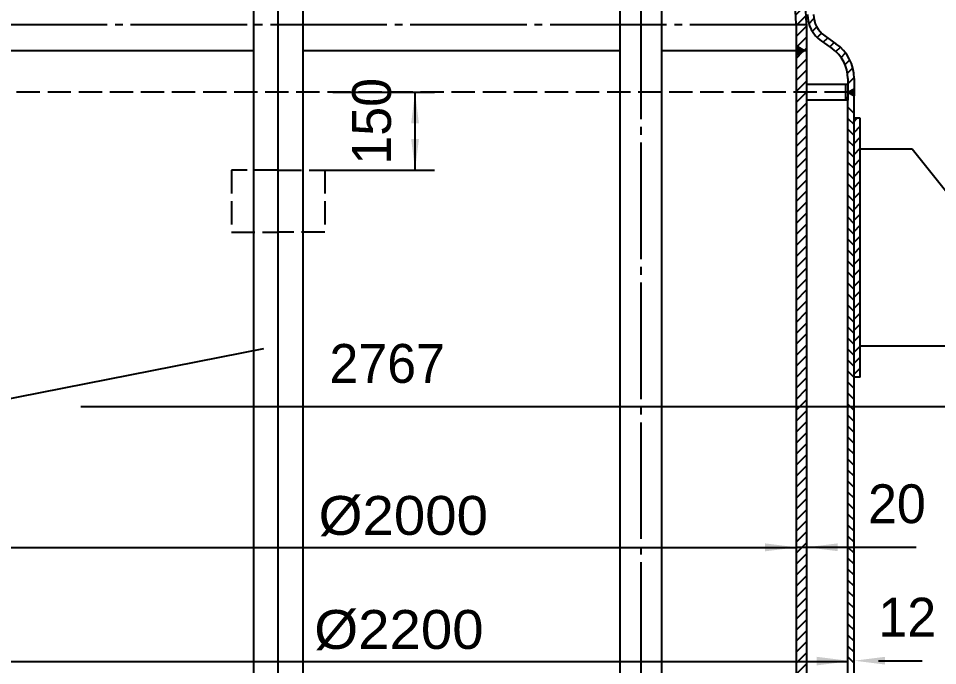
# Model space of a CAD drawing. Extents: x -33 to 587, y -220 to 621.
# Drawn here: x 107.6 to 225.9, y 283.7 to 367 of the extents above; entities that cross this region are included whole.
import ezdxf

# ---------------------------------------------------------------- set-up
doc = ezdxf.new("R2010")
doc.units = 0
doc.linetypes.add('DASHDOT', pattern=[18, 15, -1, 1, -1])
doc.linetypes.add('DASHED', pattern=[4, 3, -1])
doc.layers.get('0').update_dxf_attribs({"linetype": 'CONTINUOUS'})
for name, color, linetype in [('1', 7, 'CONTINUOUS'), ('2', 94, 'DASHDOT'), ('3', 2, 'DASHED')]:
    doc.layers.add(name, color=color, linetype=linetype)
doc.styles.get("Standard").update_dxf_attribs({"font": 'isocp.shx', "width": 0.707, "bigfont": 'hztxt.shx'})
doc.styles.add('STYLE1', font='cadt_en.shx', dxfattribs={"width": 0.799282, "bigfont": 'cadt_hz.shx'})
doc.styles.add('STYLE10', font='cadt_en.shx', dxfattribs={"width": 1.085751, "bigfont": 'cadt_hz.shx'})
doc.styles.add('STYLE9', font='cadt_en.shx', dxfattribs={"width": 1.085751, "bigfont": 'cadt_hz.shx'})
doc.dimstyles.get("Standard").update_dxf_attribs({"dimtxt": 3.5, "dimasz": 4, "dimexe": 2, "dimexo": 0, "dimgap": 1, "dimtad": 1, "dimtoh": 1, "dimdec": 4, "dimzin": 0, "dimtxsty": 'STANDARD', "dimcen": 0, "dimazin": 3, "dimtfac": 1, "dimtdec": 4, "dimtmove": 0, "dimatfit": 3, "dimtolj": 1, "dimtzin": 0})

# ---------------------------------------------------------------- blocks, each defined once
blk = doc.blocks.new('*U73')
at = {"layer": '1'}
for p, q in [((207.73, 363.26), (207.85, 363.38)), ((207.73, 363.36), (208.45, 362.64)), ((207.73, 362.98), (208.03, 363.28)), ((207.73, 362.69), (208.21, 363.18)), ((207.73, 363.08), (208.27, 362.53)), ((207.73, 362.41), (208.39, 363.07)), ((207.73, 362.8), (208.09, 362.43)), ((207.73, 362.52), (207.91, 362.33)), ((207.73, 362.23), (207.74, 362.22)), ((207.94, 362.34), (208.57, 362.97)), ((208.17, 363.2), (208.63, 362.74)), ((208.61, 362.73), (208.75, 362.87, 1))]:
    blk.add_line(p, q, dxfattribs=at)
blk = doc.blocks.new('*U75')
at = {"layer": '1'}
for p, q in [((214.42, 357.52), (214.5, 357.44, 1)), ((214.47, 357.46), (214.68, 357.67)), ((214.51, 357.57), (214.83, 357.25)), ((214.56, 357.41), (215.01, 357.86)), ((214.6, 357.62), (215.17, 357.05)), ((214.65, 357.35), (215.19, 357.9)), ((214.69, 357.67), (215.19, 357.17)), ((214.74, 357.3), (215.19, 357.76)), ((214.78, 357.73), (215.19, 357.31)), ((214.83, 357.25), (215.19, 357.62)), ((214.87, 357.78), (215.19, 357.45)), ((214.92, 357.2), (215.19, 357.47)), ((214.96, 357.83), (215.19, 357.6)), ((215.05, 357.88), (215.19, 357.74)), ((215.14, 357.93), (215.19, 357.88)), ((215.01, 357.15), (215.19, 357.33)), ((215.1, 357.1), (215.19, 357.19)), ((215.19, 357.04), (215.19, 357.05))]:
    blk.add_line(p, q, dxfattribs=at)
blk = doc.blocks.new('*D79')
for p, q in [((148.08, 357.5), (161.18, 357.5)), ((158.68, 347.5), (158.68, 357.5)), ((147.06, 347.5), (161.18, 347.5))]:
    blk.add_line(p, q)
for points in [[(158.68, 357.5), (159.18, 353.5), (158.18, 353.5)], [(158.68, 347.5), (158.18, 351.5), (159.18, 351.5)]]:
    blk.add_solid(points)
at = {"style": 'STYLE1'}
blk.add_text('150', height=5, rotation=90, dxfattribs=at).set_placement((155.58, 348.19))
blk = doc.blocks.new('*D96')
for p, q in [((94.39, 382.16), (94.39, 374.31)), ((141.06, 246.22), (141.06, 379.31)), ((94.39, 376.81), (141.06, 376.81))]:
    blk.add_line(p, q)
for points in [[(94.39, 376.81), (98.39, 377.31), (98.39, 376.31)], [(141.06, 376.81), (137.06, 376.31), (137.06, 377.31)]]:
    blk.add_solid(points)
at = {"style": 'STYLE1'}
blk.add_text('700', height=5, dxfattribs=at).set_placement((112.85, 379.91))
blk = doc.blocks.new('*U108')
for p, q in [((206.58, 373.43), (207.63, 374.48)), ((206.91, 372.34), (207.99, 373.42)), ((207.19, 371.21), (208.3, 372.32)), ((207.42, 370.03), (208.56, 371.17)), ((207.59, 368.78), (208.78, 369.97)), ((207.7, 367.47), (208.94, 368.72)), ((207.73, 366.09), (209.04, 367.4)), ((207.73, 364.67), (209.06, 366.01)), ((207.85, 363.38), (209.06, 364.59)), ((208.75, 362.87), (209.06, 363.18, 1))]:
    blk.add_line(p, q)
blk = doc.blocks.new('*U114')
for p, q in [((207.73, 361.85), (208.61, 362.73)), ((207.73, 360.43), (209.06, 361.76)), ((207.73, 359.02), (209.06, 360.35)), ((207.73, 357.6), (209.06, 358.94)), ((207.73, 356.19), (209.06, 357.52)), ((207.73, 354.77), (209.06, 356.11)), ((207.73, 353.36), (209.06, 354.69)), ((207.73, 351.95), (209.06, 353.28)), ((207.73, 350.53), (209.06, 351.86)), ((207.73, 349.12), (209.06, 350.45)), ((207.73, 347.7), (209.06, 349.04)), ((207.73, 346.29), (209.06, 347.62)), ((207.73, 344.87), (209.06, 346.21)), ((207.73, 343.46), (209.06, 344.79)), ((207.73, 342.05), (209.06, 343.38)), ((207.73, 340.63), (209.06, 341.97)), ((207.73, 339.22), (209.06, 340.55)), ((207.73, 337.8), (209.06, 339.14)), ((207.73, 336.39), (209.06, 337.72)), ((207.73, 334.97), (209.06, 336.31)), ((207.73, 333.56), (209.06, 334.89)), ((207.73, 332.15), (209.06, 333.48)), ((207.73, 330.73), (209.06, 332.07)), ((207.73, 329.32), (209.06, 330.65)), ((207.73, 327.9), (209.06, 329.24)), ((207.73, 326.49), (209.06, 327.82)), ((207.73, 325.08), (209.06, 326.41)), ((207.73, 323.66), (209.06, 324.99)), ((207.73, 322.25), (209.06, 323.58)), ((207.73, 320.83), (209.06, 322.17)), ((207.73, 319.42), (209.06, 320.75)), ((207.73, 318), (209.06, 319.34)), ((207.73, 316.59), (209.06, 317.92)), ((207.73, 315.18), (209.06, 316.51)), ((207.73, 313.76), (209.06, 315.1)), ((207.73, 312.35), (209.06, 313.68)), ((207.73, 310.93), (209.06, 312.27)), ((207.73, 309.52), (209.06, 310.85)), ((207.73, 308.1), (209.06, 309.44)), ((207.73, 306.69), (209.06, 308.02)), ((207.73, 305.28), (209.06, 306.61)), ((207.73, 303.86), (209.06, 305.2)), ((207.73, 302.45), (209.06, 303.78)), ((207.73, 301.03), (209.06, 302.37)), ((207.73, 299.62), (209.06, 300.95)), ((207.73, 298.21), (209.06, 299.54)), ((207.73, 296.79), (209.06, 298.12)), ((207.73, 295.38), (209.06, 296.71)), ((207.73, 293.96), (209.06, 295.3)), ((207.73, 292.55), (209.06, 293.88)), ((207.73, 291.13), (209.06, 292.47)), ((207.73, 289.72), (209.06, 291.05)), ((207.73, 288.31), (209.06, 289.64)), ((207.73, 286.89), (209.06, 288.23)), ((207.73, 285.48), (209.06, 286.81)), ((207.73, 284.06), (209.06, 285.4)), ((207.73, 282.65), (209.06, 283.98)), ((207.73, 281.23), (209.06, 282.57)), ((207.73, 279.82), (209.06, 281.15)), ((207.73, 278.41), (209.06, 279.74)), ((207.73, 276.99), (209.06, 278.33)), ((207.73, 275.58), (209.06, 276.91)), ((207.73, 274.16), (209.06, 275.5)), ((207.73, 272.75), (209.06, 274.08)), ((207.73, 271.34), (209.06, 272.67)), ((207.73, 269.92), (209.06, 271.25)), ((207.73, 268.51), (209.06, 269.84)), ((207.73, 267.09), (209.06, 268.43)), ((207.73, 265.68), (209.06, 267.01)), ((207.73, 264.26), (209.06, 265.6)), ((207.73, 262.85), (209.06, 264.18)), ((207.73, 261.44), (209.06, 262.77)), ((207.73, 260.02), (209.06, 261.36)), ((207.73, 258.61), (209.06, 259.94)), ((207.73, 257.19), (209.06, 258.53)), ((207.73, 255.78), (209.06, 257.11)), ((207.73, 254.36), (209.06, 255.7)), ((207.73, 252.95), (209.06, 254.28)), ((207.73, 251.54), (209.06, 252.87)), ((207.73, 250.12), (209.06, 251.46)), ((207.73, 248.71), (209.06, 250.04)), ((207.73, 247.29), (209.06, 248.63)), ((207.73, 245.88), (209.06, 247.21)), ((207.73, 244.47), (209.06, 245.8)), ((207.73, 243.05), (209.06, 244.38)), ((207.73, 241.64), (209.06, 242.97)), ((207.73, 240.22), (209.06, 241.56)), ((207.73, 238.81), (209.06, 240.14)), ((207.73, 237.39), (209.06, 238.73)), ((207.73, 235.98), (209.06, 237.31)), ((207.73, 234.57), (209.06, 235.9)), ((207.73, 233.15), (209.06, 234.48)), ((207.73, 231.74), (209.06, 233.07)), ((207.73, 230.32), (209.06, 231.66)), ((207.73, 228.91), (209.06, 230.24)), ((207.73, 227.49), (209.06, 228.83)), ((207.73, 226.08), (209.06, 227.41)), ((207.73, 224.67), (209.06, 226)), ((207.87, 223.4), (209.06, 224.59)), ((208.77, 222.88), (209.06, 223.17, 1))]:
    blk.add_line(p, q)
blk = doc.blocks.new('*U115')
for p, q in [((209.36, 366.31), (210.03, 366.98)), ((209.8, 365.34), (210.39, 365.92)), ((210.43, 364.55), (211, 365.12)), ((211.22, 363.93), (211.8, 364.5)), ((212.05, 363.34), (212.63, 363.92)), ((212.86, 362.74), (213.43, 363.3)), ((213.53, 361.99), (214.1, 362.56)), ((214.03, 361.08), (214.64, 361.68)), ((214.34, 359.97), (215.02, 360.65)), ((214.39, 358.61), (215.19, 359.41)), ((215.11, 357.92), (215.19, 358, 1))]:
    blk.add_line(p, q)
blk = doc.blocks.new('*U130')
for p, q in [((214.75, 319.86), (215.19, 319.41)), ((214.39, 318.8), (215.19, 318)), ((214.39, 317.38), (215.19, 316.58)), ((214.39, 315.97), (215.19, 315.17)), ((214.39, 314.55), (215.19, 313.75)), ((214.39, 313.14), (215.19, 312.34)), ((214.39, 311.73), (215.19, 310.93)), ((214.39, 310.31), (215.19, 309.51)), ((214.39, 308.9), (215.19, 308.1)), ((214.39, 307.48), (215.19, 306.68)), ((214.39, 306.07), (215.19, 305.27)), ((214.39, 304.65), (215.19, 303.85)), ((214.39, 303.24), (215.19, 302.44)), ((214.39, 301.83), (215.19, 301.03)), ((214.39, 300.41), (215.19, 299.61)), ((214.39, 299), (215.19, 298.2)), ((214.39, 297.58), (215.19, 296.78)), ((214.39, 296.17), (215.19, 295.37)), ((214.39, 294.75), (215.19, 293.95)), ((214.39, 293.34), (215.19, 292.54)), ((214.39, 291.93), (215.19, 291.13)), ((214.39, 290.51), (215.19, 289.71)), ((214.39, 289.1), (215.19, 288.3)), ((214.39, 287.68), (215.19, 286.88)), ((214.39, 286.27), (215.19, 285.47)), ((214.39, 284.86), (215.19, 284.06, 1))]:
    blk.add_line(p, q)
blk = doc.blocks.new('*U131')
for p, q in [((214.39, 340.01), (215.19, 339.21)), ((215.18, 340.64), (215.19, 340.62)), ((214.39, 338.6), (215.19, 337.8)), ((214.39, 337.18), (215.19, 336.38)), ((214.39, 335.77), (215.19, 334.97)), ((214.39, 334.35), (215.19, 333.55)), ((214.39, 332.94), (215.19, 332.14)), ((214.39, 331.52), (215.19, 330.72)), ((214.39, 330.11), (215.19, 329.31)), ((215.19, 327.9), (214.39, 328.7)), ((214.39, 327.28), (215.19, 326.48)), ((214.39, 325.87), (215.19, 325.07)), ((214.39, 324.45), (215.19, 323.65)), ((214.39, 323.04), (215.19, 322.24)), ((214.39, 321.62), (215.19, 320.82)), ((214.39, 320.21), (214.75, 319.86, 1))]:
    blk.add_line(p, q)
blk = doc.blocks.new('*U132')
for p, q in [((214.39, 354.15), (215.19, 353.35)), ((214.39, 352.74), (215.19, 351.94)), ((214.39, 351.32), (215.19, 350.52)), ((214.39, 349.91), (215.19, 349.11)), ((214.39, 348.49), (215.19, 347.69)), ((214.39, 347.08), (215.19, 346.28)), ((214.39, 345.67), (215.19, 344.87)), ((214.39, 344.25), (215.19, 343.45)), ((214.39, 342.84), (215.19, 342.04)), ((214.39, 341.42), (215.18, 340.64, 1))]:
    blk.add_line(p, q)
blk = doc.blocks.new('*U133')
blk.add_line((214.39, 355.57), (215.19, 354.77, 1))
blk = doc.blocks.new('*D134')
for p, q in [((74.39, 366.32), (74.39, 296.45)), ((207.73, 366.32), (207.73, 296.45)), ((74.39, 298.95), (207.73, 298.95))]:
    blk.add_line(p, q)
for points in [[(74.39, 298.95), (78.39, 299.45), (78.39, 298.45)], [(207.73, 298.95), (203.73, 298.45), (203.73, 299.45)]]:
    blk.add_solid(points)
at = {"insert": (146.27, 300.38), "char_height": 5, "attachment_point": 7, "style": 'STYLE9'}
blk.add_mtext('%%c2000', dxfattribs=at)
blk = doc.blocks.new('*D135')
for p, q in [((67.73, 292.02), (67.73, 281.78)), ((214.39, 216), (214.39, 286.78)), ((67.73, 284.28), (214.39, 284.28))]:
    blk.add_line(p, q)
for points in [[(67.73, 284.28), (71.73, 284.78), (71.73, 283.78)], [(214.39, 284.28), (210.39, 283.78), (210.39, 284.78)]]:
    blk.add_solid(points)
at = {"insert": (145.71, 285.71), "char_height": 5, "attachment_point": 7, "style": 'STYLE10'}
blk.add_mtext('%%c2200', dxfattribs=at)
blk = doc.blocks.new('*D136')
for p, q in [((207.73, 366.32), (207.73, 296.47)), ((209.06, 366.32), (209.06, 296.47)), ((207.73, 298.97), (223.19, 298.97, 1))]:
    blk.add_line(p, q)
for points in [[(207.73, 298.97), (203.73, 298.47), (203.73, 299.47)], [(209.06, 298.97), (213.06, 299.47), (213.06, 298.47)]]:
    blk.add_solid(points)
at = {"style": 'STYLE1'}
blk.add_text('20', height=5, dxfattribs=at).set_placement((216.99, 302.07))
blk = doc.blocks.new('*D137')
for p, q in [((214.39, 216), (214.39, 286.88)), ((215.19, 216), (215.19, 286.88)), ((218.32, 284.38), (223.96, 284.38, 1))]:
    blk.add_line(p, q)
for points in [[(214.39, 284.38), (210.39, 283.88), (210.39, 284.88)], [(215.19, 284.38), (219.19, 284.88), (219.19, 283.88)]]:
    blk.add_solid(points)
at = {"style": 'STYLE1'}
blk.add_text('12', height=5, dxfattribs=at).set_placement((218.32, 287.48))
blk = doc.blocks.new('*U215')
for p, q in [((215.19, 353.76), (215.61, 354.17)), ((215.19, 352.34), (215.99, 353.14)), ((215.19, 350.93), (215.99, 351.73)), ((215.19, 349.51), (215.99, 350.31)), ((215.19, 348.1), (215.99, 348.9)), ((215.19, 346.68), (215.99, 347.48)), ((215.19, 345.27), (215.99, 346.07)), ((215.19, 343.86), (215.99, 344.66)), ((215.19, 342.44), (215.99, 343.24)), ((215.19, 341.03), (215.99, 341.83)), ((215.19, 339.61), (215.99, 340.41)), ((215.19, 338.2), (215.99, 339)), ((215.19, 336.78), (215.99, 337.58)), ((215.19, 335.37), (215.99, 336.17)), ((215.19, 333.96), (215.99, 334.76)), ((215.19, 332.54), (215.99, 333.34)), ((215.19, 331.13), (215.99, 331.93)), ((215.19, 329.71), (215.99, 330.51)), ((215.19, 328.3), (215.99, 329.1)), ((215.19, 326.89), (215.99, 327.69)), ((215.19, 325.47), (215.99, 326.27)), ((215.19, 324.06), (215.99, 324.86)), ((215.19, 322.64), (215.99, 323.44)), ((215.19, 321.23), (215.99, 322.03, 1))]:
    blk.add_line(p, q)
blk = doc.blocks.new('*D237')
for p, q in [((193.3, 406.84), (266.98, 406.84)), ((264.48, 323.5), (264.48, 406.84)), ((254.9, 323.5), (266.98, 323.5))]:
    blk.add_line(p, q)
for points in [[(264.48, 406.84), (264.98, 402.84), (263.98, 402.84)], [(264.48, 323.5), (263.98, 327.5), (264.98, 327.5)]]:
    blk.add_solid(points)
at = {"style": 'STYLE1'}
blk.add_text('1250', height=5, rotation=90, dxfattribs=at).set_placement((261.39, 358.32))
blk = doc.blocks.new('*D241')
for p, q in [((233.66, 320.01), (233.66, 314.52)), ((233.66, 317.02), (115.66, 317.02))]:
    blk.add_line(p, q)
blk.add_solid([(233.66, 317.02), (229.66, 316.52), (229.66, 317.52)])
at = {"style": 'STYLE1'}
blk.add_text('2767', height=5, dxfattribs=at).set_placement((147.66, 320.12))

msp = doc.modelspace()

# ---------------------------------------------------------------- linework, layer by layer
msp.add_line((139.19444, 324.48431), (7.23944, 298.59931, 1))
at = {"layer": '1'}
for p, q in [((137.89344, 420.9677), (137.89344, 241.9634, 1)), ((144.22544, 420.9677), (144.22544, 242.9717)), ((185.05944, 400.27747), (185.05944, 223.60137)), ((190.39144, 400.27747), (190.39144, 223.61553)), ((207.72604, 366.32452), (207.72604, 219.35088)), ((209.05944, 366.32095), (209.05944, 219.35444)), ((211.41001, 364.77247), (212.86136, 363.75622, 6.28319)), ((208.79906, 362.8377), (207.72604, 363.45721)), ((210.95098, 364.1169), (212.40275, 363.10036)), ((137.89344, 362.8377), (73.05944, 362.8377)), ((185.05944, 362.8377), (144.22544, 362.8377)), ((209.05944, 362.8377), (190.39175, 362.8377)), ((208.79906, 362.8377), (207.72604, 362.21819)), ((214.39244, 359.27819), (214.39244, 356.5027)), ((215.19244, 359.27825), (215.19244, 357.04082)), ((214.39244, 358.5027), (209.05844, 358.5027, 6.28319)), ((214.12584, 356.5027), (214.12584, 358.5027)), ((214.39244, 357.5027), (215.19244, 357.96458)), ((214.39244, 357.5027), (215.19244, 357.5027)), ((214.39244, 357.5027), (215.19244, 357.04082)), ((214.39244, 356.5027), (209.05844, 356.5027)), ((214.39244, 216.00291), (214.39244, 356.92428, 6.28319)), ((215.19244, 216.00291), (215.19244, 357.26864)), ((215.99244, 354.1687), (215.19244, 354.1687, 6.28319)), ((215.99244, 320.8357), (215.99244, 354.1687)), ((222.65911, 350.1687), (215.99244, 350.1687)), ((241.32578, 326.8357), (222.65911, 350.1687)), ((241.32578, 324.8357), (215.99244, 324.8357)), ((215.99244, 320.8357), (215.19244, 320.8357))]:
    msp.add_line(p, q, dxfattribs=at)
for centre, radius, start, end in [((185.06044, 366.32095), 23.999, 0, 63.1230499), ((185.06004, 366.32452), 22.666, 0, 63.1242089), ((213.32174, 367.5027), 4.1333, 180, 235), ((213.32174, 367.5027), 3.333, 180, 235), ((209.72584, 359.27825), 5.4666, 0, 55), ((209.72644, 359.27819), 4.666, 0, 55)]:
    msp.add_arc(centre, radius, start, end, dxfattribs=at)
at = {"layer": '2'}
for p, q in [((141.05944, 246.215), (141.05944, 528.20028)), ((187.72544, 405.03884), (187.72544, 218.10531, 6.28319)), ((209.05944, 366.1707), (73.05944, 366.1707))]:
    msp.add_line(p, q, dxfattribs=at)
at = {"layer": '3'}
for p, q in [((214.39244, 357.5027), (67.72644, 357.5027)), ((141.05944, 347.5027), (135.05944, 347.5027)), ((135.05944, 347.5027), (135.05944, 339.5027)), ((141.05944, 347.5027), (147.05944, 347.5027)), ((147.05944, 347.5027), (147.05944, 339.5027)), ((135.05944, 339.5027), (141.05944, 339.5027)), ((147.05944, 339.5027), (141.05944, 339.5027))]:
    msp.add_line(p, q, dxfattribs=at)

# ---------------------------------------------------------------- block references
for name in ['*D237', '*U108', '*U115', '*U73', '*U114', '*D79', '*U75', '*U133', '*U132', '*U215', '*U131', '*D241', '*U130']:
    msp.add_blockref(name, (0, 0))

# ---------------------------------------------------------------- dimensions: what is measured, and where the dimension line sits
for base, p1, p2, text, picture, middle in [((141.05944, 376.81416), (94.39344, 382.16423), (141.05944, 246.215), '700', '*D96', (116.37223, 376.81416)), ((207.72604, 298.95051), (74.39284, 366.32452), (207.72604, 366.32452), '%%c2000', '*D134', (152.62782, 298.95051)), ((209.05944, 298.97451), (207.72604, 366.32452), (209.05944, 366.32095), '20', '*D136', (219.24474, 298.97451)), ((214.39244, 284.28351), (67.72644, 292.02108), (214.39244, 216.00291), '%%c2200', '*D135', (152.06382, 284.28351)), ((215.19244, 284.38051), (214.39244, 216.00291), (215.19244, 216.00291), '12', '*D137', (220.23994, 284.38051))]:
    dim = msp.add_linear_dim(base=base, p1=p1, p2=p2, text=text, dimstyle='STANDARD')
    dim.commit()
    dim.dimension.update_dxf_attribs({"geometry": picture, "text_midpoint": middle})

doc.saveas('drawing.dxf')
